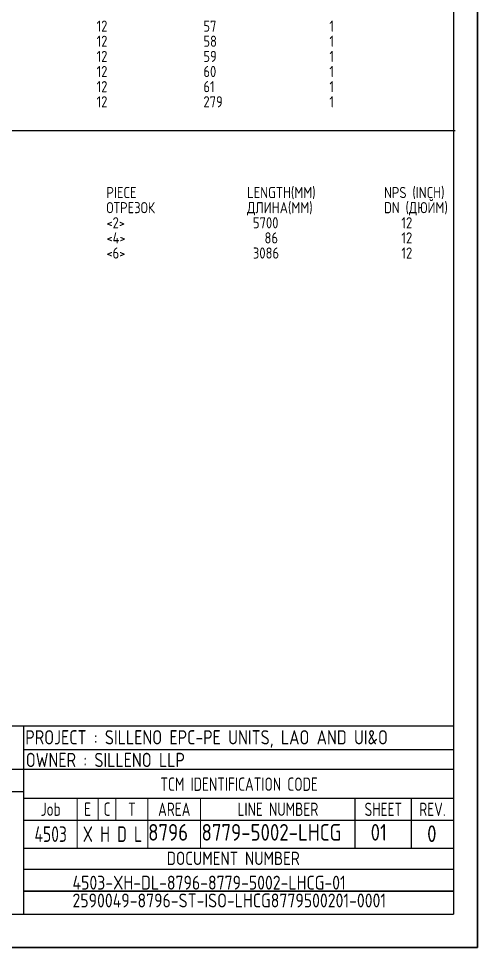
# Model space of a CAD drawing. Extents: x 0 to 594, y 0 to 420.
# Drawn here: x 490.9 to 594, y 0 to 208.9 of the extents above; entities that cross this region are included whole.
import ezdxf
from ezdxf.enums import TextEntityAlignment as Align

# ---------------------------------------------------------------- set-up
doc = ezdxf.new("R2010")
doc.units = 0
doc.header["$MEASUREMENT"] = 0
doc.linetypes.add('BORDER_2012_SLN$0$8001.Solid', pattern=[0])
for name, color, linetype in [('BORDER_2012_SLN$0$1', 7, 'Continuous'), ('BORDER_2012_SLN$0$2', 7, 'Continuous'), ('GT_1', 7, 'Continuous')]:
    doc.layers.add(name, color=color, linetype=linetype)
for name, color, linetype, lineweight in [('BORDER_2012_SLN$0$BG_Level_1', 7, 'BORDER_2012_SLN$0$8001.Solid', 25), ('BORDER_2012_SLN$0$BG_Level_18', 7, 'BORDER_2012_SLN$0$8001.Solid', 25), ('BORDER_2012_SLN$0$Level_1', 7, 'BORDER_2012_SLN$0$8001.Solid', 25), ('BORDER_2012_SLN$0$Level_18', 7, 'BORDER_2012_SLN$0$8001.Solid', 25)]:
    doc.layers.add(name, color=color, linetype=linetype, lineweight=lineweight)
doc.styles.add('BORDER_2012_SLN$0$GOST type A', font='GOST type A')
doc.styles.add('BORDER_2012_SLN$0$GOSTtypeA', font='')
doc.styles.add('HTX1', font='')
doc.styles.get('BORDER_2012_SLN$0$GOSTtypeA').set_extended_font_data('GOST type A')
doc.styles.get('HTX1').set_extended_font_data('GOST type A')

# ---------------------------------------------------------------- blocks, each defined once
blk = doc.blocks.new('BORDER_2012_SLN')
at = {"layer": 'BORDER_2012_SLN$0$1'}
for p, q in [((566.52, 22.3), (566.52, 33.54)), ((579.2, 22.3), (579.2, 33.54))]:
    blk.add_line(p, q, dxfattribs=at)
at = {"layer": 'BORDER_2012_SLN$0$1', "color": 0, "lineweight": 18}
for points in [[(504.04, 33.54), (504.04, 22.3)], [(508.74, 33.54), (508.74, 28.72)], [(512.75, 33.54), (512.75, 28.72)], [(519.93, 33.54), (519.93, 22.3)], [(531.8, 33.54), (531.8, 22.3)]]:
    blk.add_lwpolyline(points, dxfattribs=at)
at = {"layer": 'BORDER_2012_SLN$0$2'}
for p, q in [((402.9, 49.82), (588.6, 49.82)), ((491.98, 44.54), (588.6, 44.54)), ((402.9, 40.07), (588.6, 40.07)), ((402.9, 35.07), (491.98, 35.07)), ((491.98, 33.54), (588.6, 33.54)), ((491.98, 28.65), (588.6, 28.65)), ((491.98, 22.3), (588.6, 22.3)), ((491.98, 17.59), (588.6, 17.59)), ((491.98, 12.67), (588.6, 12.67))]:
    blk.add_line(p, q, dxfattribs=at)
at = {"layer": 'BORDER_2012_SLN$0$BG_Level_1', "color": 7, "lineweight": -3}
for p, q in [((491.98, 49.82), (491.98, 7.5)), ((588.6, 12.67), (491.98, 12.67))]:
    blk.add_line(p, q, dxfattribs=at)
at = {"layer": 'BORDER_2012_SLN$0$BG_Level_18', "color": 7, "lineweight": -3}
blk.add_line((491.98, 17.59), (588.44, 17.59), dxfattribs=at)
at = {"layer": 'BORDER_2012_SLN$0$Level_1', "color": 7, "lineweight": -3}
for p in [(588.6, 412.5), (25.4, 7.5)]:
    blk.add_line(p, (588.6, 7.5), dxfattribs=at)
at = {"layer": 'BORDER_2012_SLN$0$Level_18', "color": 7, "lineweight": -3, "flags": 128}
blk.add_lwpolyline([(0, 0), (0, 420), (594, 420), (594, 0)], close=True, dxfattribs=at)
at = {"layer": 'BORDER_2012_SLN$0$2', "style": 'BORDER_2012_SLN$0$GOSTtypeA', "width": 0.9}
for s, height, p in [('TCM IDENTIFICATION CODE', 3, (540.44, 35.21)), ('Job', 3, (498.1, 29.58)), ('E', 3, (506.39, 29.58)), ('C', 3, (510.75, 29.58)), ('T', 3, (516.34, 29.57)), ('AREA', 3, (525.87, 29.57)), ('LINE NUMBER', 3, (549.16, 29.57)), ('SHEET', 3, (572.86, 29.55)), ('REV.', 3, (583.9, 29.55)), ('4503', 3.5, (498.1, 23.72)), ('X H D L', 3.5, (511.98, 23.72))]:
    blk.add_text(s, height=height, dxfattribs=at).set_placement(p, align=Align.CENTER)
at = {"layer": 'BORDER_2012_SLN$0$BG_Level_1', "color": 7, "style": 'BORDER_2012_SLN$0$GOST type A'}
for s, height, p in [('PROJECT : SILLENO EPC-PE UNITS, LAO AND UI&O', 3.2, (492.39, 45.65)), ('OWNER : SILLENO LLP', 3.2, (492.51, 40.56)), ('DOCUMENT NUMBER', 3, (524.17, 18.53))]:
    blk.add_text(s, height=height, dxfattribs=at).set_placement(p)

msp = doc.modelspace()

# ---------------------------------------------------------------- linework, layer by layer
at = {"layer": 'GT_1', "flags": 128}
for points in [[(0, 0), (594, 0), (594, 420), (0, 420), (0, 0)], [(402.7, 183.709), (589, 183.709)]]:
    msp.add_lwpolyline(points, dxfattribs=at)

# ---------------------------------------------------------------- block references
at = {"linetype": 'Continuous'}
msp.add_blockref('BORDER_2012_SLN', (0, 0), dxfattribs=at)

# ---------------------------------------------------------------- texts
at = {"layer": 'GT_1', "style": 'HTX1', "width": 1.02}
for s, height, p in [('12', 2.5, (508.414, 205.918)), ('57', 2.5, (532.414, 205.918)), ('  1', 2.5, (558.129, 205.918)), ('12', 2.5, (508.414, 202.517)), ('58', 2.5, (532.414, 202.517)), ('  1', 2.5, (558.129, 202.517)), ('12', 2.5, (508.414, 199.116)), ('59', 2.5, (532.414, 199.116)), ('  1', 2.5, (558.129, 199.116)), ('12', 2.5, (508.414, 195.714)), ('60', 2.5, (532.414, 195.714)), ('  1', 2.5, (558.129, 195.714)), ('12', 2.5, (508.414, 192.313)), ('61', 2.5, (532.414, 192.313)), ('  1', 2.5, (558.129, 192.313)), ('12', 2.5, (508.414, 188.912)), ('279', 2.5, (532.414, 188.912)), ('  1', 2.5, (558.129, 188.912)), ('  PIECE', 2.5, (508, 168.503)), ('    LENGTH(MM)', 2.5, (537, 168.503)), ('NPS (INCH)', 2.5, (573, 168.503)), ('  ОТРЕЗОК', 2.5, (508, 165.102)), ('    ДЛИНА(MM)', 2.5, (537, 165.102)), ('DN (ДЮЙМ)', 2.5, (573, 165.102)), ('  <2>', 2.5, (508, 161.701)), ('     5700', 2.5, (537, 161.701)), ('   12', 2.5, (573, 161.701)), ('  <4>', 2.5, (508, 158.299)), ('       86', 2.5, (537, 158.299)), ('   12', 2.5, (573, 158.299)), ('  <6>', 2.5, (508, 154.898)), ('     3086', 2.5, (537, 154.898)), ('   12', 2.5, (573, 154.898)), ('8796', 3.75, (520, 24)), ('8779-5002-LHCG', 3.75, (532, 24)), ('01', 3.75, (570, 24)), ('0', 3.75, (582.7, 23.7)), ('4503-XH-DL-8796-8779-5002-LHCG-01', 3.125, (503, 13)), ('2590049-8796-ST-ISO-LHCG8779500201-0001', 3.125, (503, 9))]:
    msp.add_text(s, height=height, dxfattribs=at).set_placement(p)

doc.saveas('drawing.dxf')
